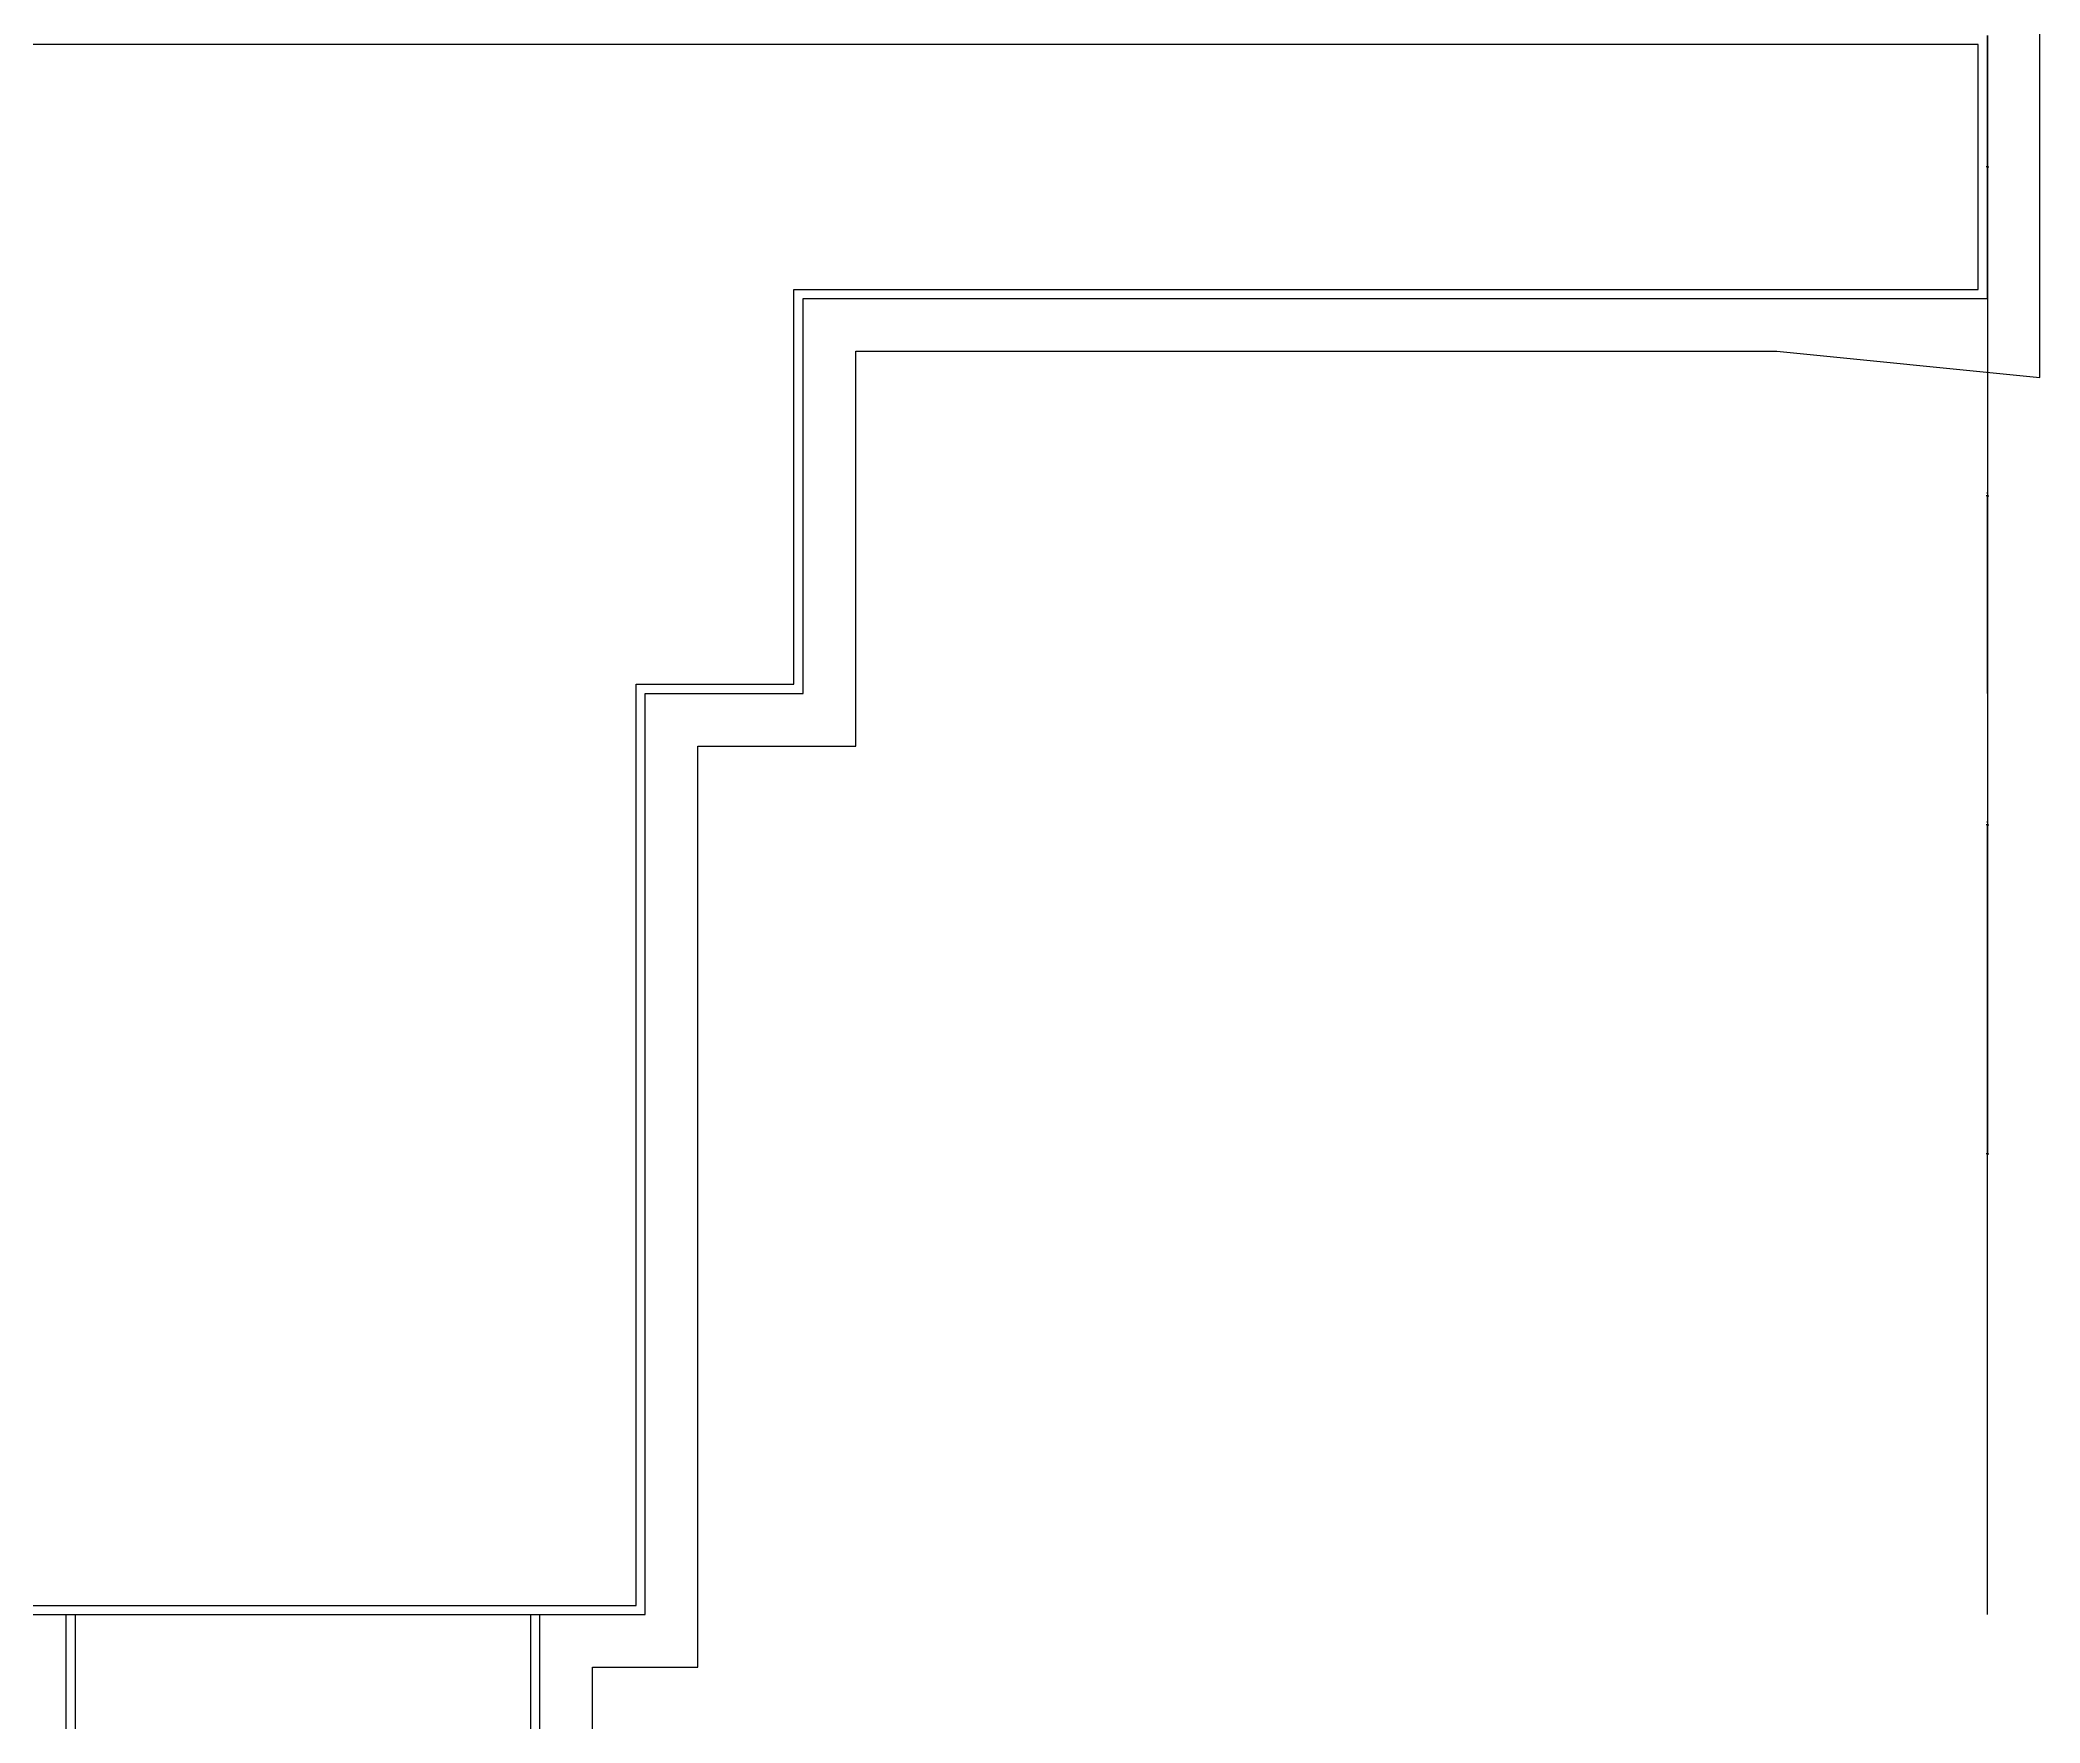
# Model space of a CAD drawing. Header units: metres. Extents: x 2560 to 14440, y -4690 to 3710.
# Drawn here: x 3830 to 4590, y -1621 to -982 of the extents above; entities that cross this region are included whole.
import ezdxf

# ---------------------------------------------------------------- set-up
doc = ezdxf.new("R2010")
doc.units = ezdxf.units.M
for name, color, linetype in [('LM', 141, 'Continuous'), ('PUB_DIM', 3, 'Continuous'), ('PUB_WALL', 7, 'Continuous'), ('S_WALL', 7, 'Continuous')]:
    doc.layers.add(name, color=color, linetype=linetype)
doc.dimstyles.get("Standard").update_dxf_attribs({"dimtxt": 2.5, "dimasz": 2.5, "dimexe": 1.25, "dimexo": 0.625, "dimtad": 1, "dimcen": 2.5, "dimazin": 3, "dimtfac": 1, "dimtmove": 0, "dimatfit": 3})

# ---------------------------------------------------------------- blocks, each defined once
blk = doc.blocks.new('*D46')
for p, q in [((4570, -1230), (4570, -1405)), ((4569.75, -1405), (4569.5, -1405)), ((4570, -1580), (4570, -1405)), ((4570, -1405), (4570, -1405)), ((4570.25, -1405), (4570.5, -1405))]:
    blk.add_line(p, q)
at = {"layer": 'Defpoints'}
for p in [(4570, -1230), (4570, -1405), (4570, -1580)]:
    blk.add_point(p, dxfattribs=at)
at = {"layer": 'PUB_DIM', "insert": (4570, -1403.875), "char_height": 1, "attachment_point": 5}
blk.add_mtext('0', dxfattribs=at)
blk = doc.blocks.new('*D47')
for p, q in [((4570, -1080), (4570, -1155)), ((4569.75, -1155), (4569.5, -1155)), ((4570, -1230), (4570, -1155)), ((4570, -1155), (4570, -1155)), ((4570.25, -1155), (4570.5, -1155))]:
    blk.add_line(p, q)
at = {"layer": 'Defpoints'}
for p in [(4570, -1080), (4570, -1155), (4570, -1230)]:
    blk.add_point(p, dxfattribs=at)
at = {"layer": 'PUB_DIM', "insert": (4570, -1153.875), "char_height": 1, "attachment_point": 5}
blk.add_mtext('0', dxfattribs=at)
blk = doc.blocks.new('*D48')
for p, q in [((4570, -980), (4570, -1030)), ((4569.75, -1030), (4569.5, -1030)), ((4570, -1080), (4570, -1030)), ((4570, -1030), (4570, -1030)), ((4570.25, -1030), (4570.5, -1030))]:
    blk.add_line(p, q)
at = {"layer": 'Defpoints'}
for p in [(4570, -980), (4570, -1030), (4570, -1080)]:
    blk.add_point(p, dxfattribs=at)
at = {"layer": 'PUB_DIM', "insert": (4570, -1028.875), "char_height": 1, "attachment_point": 5}
blk.add_mtext('0', dxfattribs=at)
blk = doc.blocks.new('*D51')
for p, q in [((4570, -980), (4570, -1280)), ((4569.75, -1280), (4569.5, -1280)), ((4570, -1580), (4570, -1280)), ((4570, -1280), (4570, -1280)), ((4570.25, -1280), (4570.5, -1280))]:
    blk.add_line(p, q)
at = {"layer": 'Defpoints'}
for p in [(4570, -980), (4570, -1280), (4570, -1580)]:
    blk.add_point(p, dxfattribs=at)
at = {"layer": 'PUB_DIM', "insert": (4570, -1278.875), "char_height": 1, "attachment_point": 5}
blk.add_mtext('0', dxfattribs=at)

msp = doc.modelspace()

# ---------------------------------------------------------------- hatches: boundary and pattern name
at = {"layer": 'LM'}
h = msp.add_hatch(dxfattribs=at)
h.set_pattern_fill('ANSI31', scale=500)
h.paths.add_polyline_path([(4520, -580), (4400, -580), (4400, -980), (4520, -980)])
h.paths.add_polyline_path([(4020, -1580), (3840, -1580), (3840, -1912.64), (4020, -1912.64)])

# ---------------------------------------------------------------- linework, layer by layer
for p, q in [((4590, -1110), (4590, -960)), ((4140.02, -1100), (4490, -1100)), ((4140.02, -1250), (4140.02, -1100)), ((4490, -1100), (4590, -1110)), ((4080, -1250), (4140.02, -1250)), ((4080, -1600), (4080, -1250)), ((4040, -1912.64), (4040, -1600)), ((4040, -1600), (4080, -1600))]:
    msp.add_line(p, q, dxfattribs=at)
at = {"layer": 'PUB_WALL'}
for points in [[(3385.12, -1076.5), (3823.52, -1076.5), (3823.52, -1576.5), (4056.5, -1576.5), (4056.5, -1226.5), (4116.52, -1226.5), (4116.52, -1076.5), (4566.5, -1076.5), (4566.5, -983.5), (3385.12, -983.5)], [(3843.5, -1912.64), (3843.5, -1580)], [(4016.5, -1912.64), (4016.5, -1580)]]:
    msp.add_lwpolyline(points, dxfattribs=at)
at = {"layer": 'S_WALL'}
for p, q in [((4570, -1080), (4570, -980)), ((4120.02, -1080), (4570, -1080)), ((4120.02, -1230), (4120.02, -1080)), ((4060, -1580), (4060, -1230)), ((4060, -1230), (4120.02, -1230)), ((3820.02, -1580), (4060, -1580)), ((3840, -1912.64), (3840, -1580)), ((4020, -1912.64), (4020, -1580))]:
    msp.add_line(p, q, dxfattribs=at)

# ---------------------------------------------------------------- dimensions: what is measured, and where the dimension line sits
at = {"layer": 'PUB_DIM'}
for base, p1, p2, picture, middle in [((4570, -1030), (4570, -1080), (4570, -980), '*D48', (4570, -1028.875)), ((4570, -1280), (4570, -1580), (4570, -980), '*D51', (4570, -1278.875)), ((4570, -1155), (4570, -1230), (4570, -1080), '*D47', (4570, -1153.875)), ((4570, -1405), (4570, -1580), (4570, -1230), '*D46', (4570, -1403.875))]:
    dim = msp.add_linear_dim(base=base, p1=p1, p2=p2, dimstyle='Standard', dxfattribs=at)
    dim.commit()
    dim.dimension.update_dxf_attribs({"geometry": picture, "text_midpoint": middle})

doc.saveas('drawing.dxf')
